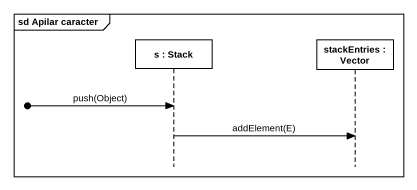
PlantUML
@startuml
mainframe sd Apilar caracter
hide footbox
participant "s : Stack" as s
participant "stackEntries : Vector" as stackEntries

[o-> s : push(Object)
s -> stackEntries : addElement(E)
@enduml
